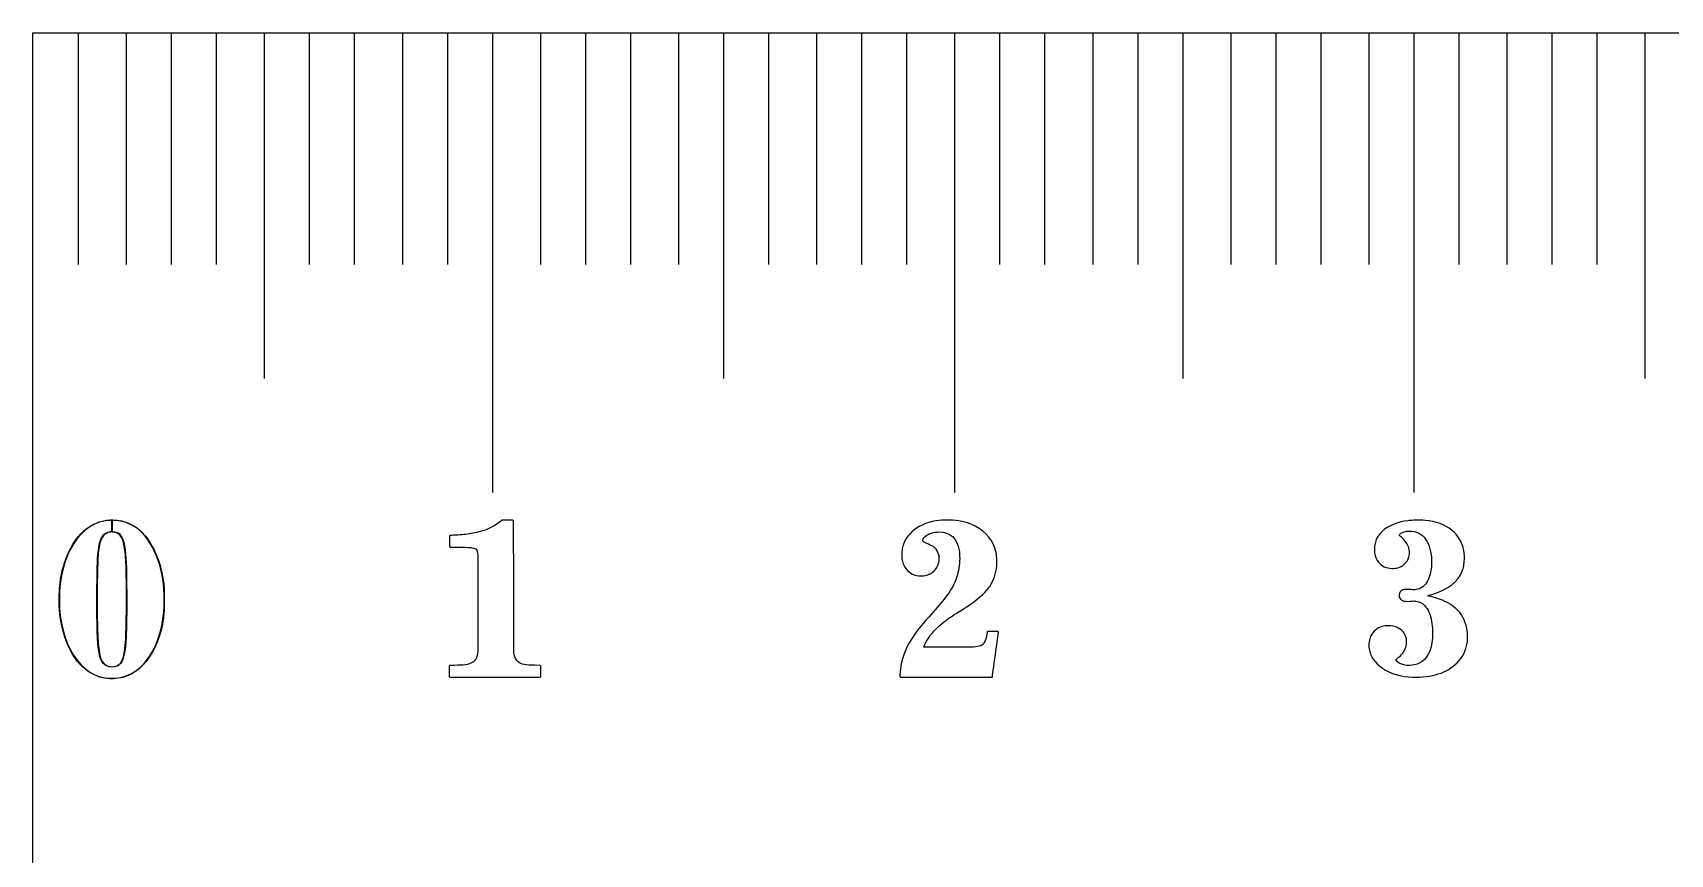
# Model space of a CAD drawing. Extents: x 0.09 to 7.29, y 6.89 to 11.9.
# Drawn here: x 0.092 to 1.493, y 11.193 to 11.895 of the extents above; entities that cross this region are included whole.
import ezdxf

# ---------------------------------------------------------------- set-up
doc = ezdxf.new("R2010")
doc.units = 0
doc.layers.add('Laag_1', color=7, linetype='CONTINUOUS')

msp = doc.modelspace()

# ---------------------------------------------------------------- linework, layer by layer
at = {"layer": 'Laag_1', "color": 1}
msp.add_lwpolyline([(0.092474, 10.428123), (0.092474, 11.895275), (7.245812, 11.895275), (7.245812, 10.428123)], close=True, dxfattribs=at)
at = {"layer": 'Laag_1', "color": 7}
for points in [[(0.131339, 11.894901), (0.131339, 11.697292)], [(0.1724, 11.894901), (0.1724, 11.697292)], [(0.210896, 11.894901), (0.210896, 11.697292)], [(0.249391, 11.894901), (0.249391, 11.697292)], [(0.290452, 11.894901), (0.290452, 11.599771)], [(0.328947, 11.894901), (0.328947, 11.697292)], [(0.367442, 11.894901), (0.367442, 11.697292)], [(0.408504, 11.894901), (0.408504, 11.697292)], [(0.446999, 11.894901), (0.446999, 11.697292)], [(0.485494, 11.894901), (0.485494, 11.50225)], [(0.526556, 11.894901), (0.526556, 11.697292)], [(0.56505, 11.894901), (0.56505, 11.697292)], [(0.603546, 11.894901), (0.603546, 11.697292)], [(0.644607, 11.894901), (0.644607, 11.697292)], [(0.683102, 11.894901), (0.683102, 11.599771)], [(0.721598, 11.894901), (0.721598, 11.697292)], [(0.762659, 11.894901), (0.762659, 11.697292)], [(0.801154, 11.894901), (0.801154, 11.697292)], [(0.839649, 11.894901), (0.839649, 11.697292)], [(0.880711, 11.894901), (0.880711, 11.50225)], [(0.919206, 11.894901), (0.919206, 11.697292)], [(0.957701, 11.894901), (0.957701, 11.697292)], [(0.998763, 11.894901), (0.998763, 11.697292)], [(1.037257, 11.894901), (1.037257, 11.697292)], [(1.075753, 11.894901), (1.075753, 11.599771)], [(1.116814, 11.894901), (1.116814, 11.697292)], [(1.155309, 11.894901), (1.155309, 11.697292)], [(1.193804, 11.894901), (1.193804, 11.697292)], [(1.234866, 11.894901), (1.234866, 11.697292)], [(1.273361, 11.894901), (1.273361, 11.50225)], [(1.311856, 11.894901), (1.311856, 11.697292)], [(1.352918, 11.894901), (1.352918, 11.697292)], [(1.391413, 11.894901), (1.391413, 11.697292)], [(1.429908, 11.894901), (1.429908, 11.697292)], [(1.47097, 11.894901), (1.47097, 11.599771)]]:
    msp.add_lwpolyline(points, dxfattribs=at)
at = {"layer": 'Laag_1', "color": 3}
for points in [[(0.154589, 11.478338), (0.15593, 11.478571), (0.160122, 11.478571), (0.164313, 11.478571), (0.165571, 11.478376)], [(0.160047, 11.468478), (0.158445, 11.468478), (0.157642, 11.468273)], [(0.158966, 11.468719), (0.159993, 11.468765), (0.159993, 11.47367), (0.159993, 11.478576), (0.158715, 11.478521)], [(0.160982, 11.47855), (0.160332, 11.47855), (0.160332, 11.473645), (0.160332, 11.468742), (0.160871, 11.468742)], [(0.503711, 11.422281), (0.503676, 11.477952), (0.503369, 11.478271), (0.503061, 11.47859), (0.498387, 11.478579), (0.493703, 11.478579), (0.492791, 11.47777)], [(0.449886, 11.465596), (0.448735, 11.465596), (0.448712, 11.460865), (0.448678, 11.456124), (0.44902, 11.455793), (0.449362, 11.455462), (0.45774, 11.455417)], [(0.204821, 11.420686), (0.20497, 11.419051), (0.20497, 11.410878), (0.20497, 11.402704), (0.204824, 11.401028)], [(1.266386, 11.419371), (1.264469, 11.419371), (1.263714, 11.418999)], [(0.915679, 11.363908), (0.918293, 11.382748), (0.917961, 11.383092), (0.917628, 11.383436), (0.913179, 11.383436), (0.90873, 11.383436), (0.908684, 11.383184)], [(0.874799, 11.370019), (0.854353, 11.370019), (0.854433, 11.370341)], [(1.258301, 11.358912), (1.258166, 11.359352), (1.25873, 11.359882)], [(0.158274, 11.343336), (0.159784, 11.343277), (0.157771, 11.343277)], [(0.162011, 11.34324), (0.159787, 11.343275), (0.16159, 11.343338)], [(0.452884, 11.354459), (0.449122, 11.354459), (0.448815, 11.35414), (0.448507, 11.353821), (0.448507, 11.349386), (0.448507, 11.344952), (0.448815, 11.344633), (0.449122, 11.344314), (0.487718, 11.344314), (0.526314, 11.344314), (0.526622, 11.344633), (0.52693, 11.344952), (0.52693, 11.349398), (0.52693, 11.353843), (0.526622, 11.35414), (0.526303, 11.354436), (0.521857, 11.354493)], [(0.83401, 11.346478), (0.83393, 11.34501), (0.834251, 11.344666), (0.834584, 11.344333), (0.873767, 11.344333), (0.912938, 11.344333), (0.913007, 11.344712)]]:
    msp.add_lwpolyline(points, dxfattribs=at)
for points in [[(0.869799, 11.478532)], [(1.273433, 11.478556)], [(0.155005, 11.343385)], [(0.162182, 11.353407)]]:
    msp.add_lwpolyline(points, close=True, dxfattribs=at)
for points in [[(0.158715, 11.478521), (0.133415, 11.47743), (0.115229, 11.449023), (0.115228, 11.410597)], [(0.121981, 11.448393), (0.129396, 11.465803), (0.140331, 11.475844), (0.154589, 11.478338)], [(0.157642, 11.468273), (0.150505, 11.466446), (0.148325, 11.459178), (0.147745, 11.435273)], [(0.150968, 11.462975), (0.152645, 11.46647), (0.155573, 11.468572), (0.158966, 11.468719)], [(0.172148, 11.441938), (0.17112, 11.462617), (0.16845, 11.468472), (0.160047, 11.468478)], [(0.160871, 11.468742), (0.16904, 11.468742), (0.171522, 11.462185), (0.17257, 11.43785)], [(0.188214, 11.465305), (0.181613, 11.473417), (0.171074, 11.478543), (0.160982, 11.47855)], [(0.165571, 11.478376), (0.174977, 11.476921), (0.182742, 11.472509), (0.188539, 11.465325)], [(0.492791, 11.47777), (0.485906, 11.471671), (0.475852, 11.467898), (0.46247, 11.466394)], [(0.852931, 11.474427), (0.846269, 11.471285), (0.840994, 11.466423), (0.83815, 11.460804)], [(0.869799, 11.478532), (0.862884, 11.477971), (0.857839, 11.476744), (0.852931, 11.474427)], [(0.855729, 11.464841), (0.858699, 11.467214), (0.86277, 11.468522), (0.867127, 11.468522)], [(0.867127, 11.468522), (0.876874, 11.46851), (0.882803, 11.463167), (0.884523, 11.452846)], [(0.878973, 11.478498), (0.877528, 11.478601), (0.870946, 11.478636), (0.869799, 11.478532)], [(0.898237, 11.473464), (0.892687, 11.476319), (0.886415, 11.477959), (0.878973, 11.478498)], [(0.916115, 11.450966), (0.914119, 11.460644), (0.907847, 11.468533), (0.898237, 11.473464)], [(1.24812, 11.470494), (1.246778, 11.469445), (1.244546, 11.467201), (1.243655, 11.465995)], [(1.26819, 11.478105), (1.25997, 11.477079), (1.253295, 11.474553), (1.24812, 11.470494)], [(1.26112, 11.465939), (1.261267, 11.46675), (1.263037, 11.467957), (1.264976, 11.468588)], [(1.264976, 11.468588), (1.267378, 11.469366), (1.270952, 11.469457), (1.273884, 11.468814)], [(1.273433, 11.478556), (1.270941, 11.478387), (1.269351, 11.478251), (1.26819, 11.478105)], [(1.28296, 11.478353), (1.281269, 11.478511), (1.274797, 11.478646), (1.273433, 11.478556)], [(1.273884, 11.468814), (1.275282, 11.468521), (1.27615, 11.468205), (1.277548, 11.467517)], [(1.277548, 11.467517), (1.28207, 11.465285), (1.285531, 11.460447), (1.287189, 11.454054)], [(1.305838, 11.469986), (1.299907, 11.474756), (1.292533, 11.477451), (1.28296, 11.478353)], [(1.31346, 11.460526), (1.311633, 11.464225), (1.30913, 11.467337), (1.305838, 11.469986)], [(0.147707, 11.441119), (0.148368, 11.45378), (0.149186, 11.459262), (0.150968, 11.462975)], [(0.204505, 11.400336), (0.20668, 11.426364), (0.200791, 11.44985), (0.188214, 11.465305)], [(0.188539, 11.465325), (0.197628, 11.454061), (0.203147, 11.43893), (0.204821, 11.420686)], [(0.46247, 11.466394), (0.458697, 11.465972), (0.452736, 11.465596), (0.449886, 11.465596)], [(0.45774, 11.455417), (0.464807, 11.455383), (0.466323, 11.455337), (0.467429, 11.455177)], [(0.467429, 11.455177), (0.469127, 11.454927), (0.470324, 11.454608), (0.471031, 11.454197)], [(0.471031, 11.454197), (0.471965, 11.453673), (0.472433, 11.452579), (0.472866, 11.449957)], [(0.83815, 11.460804), (0.836476, 11.45749), (0.835639, 11.454062), (0.83549, 11.450002)], [(0.853619, 11.460747), (0.853103, 11.461745), (0.853974, 11.463453), (0.855729, 11.464841)], [(0.854731, 11.459669), (0.854261, 11.459956), (0.853802, 11.460414), (0.853619, 11.460747)], [(0.858401, 11.457972), (0.856543, 11.458798), (0.854892, 11.459566), (0.854731, 11.459669)], [(0.862529, 11.455954), (0.862116, 11.456229), (0.860258, 11.457135), (0.858401, 11.457972)], [(0.86746, 11.444131), (0.867953, 11.449016), (0.866026, 11.453637), (0.862529, 11.455954)], [(1.239923, 11.457313), (1.239709, 11.45623), (1.239675, 11.455599), (1.239663, 11.453479)], [(1.239663, 11.453479), (1.239663, 11.451292), (1.239697, 11.450773), (1.239912, 11.449702)], [(1.243655, 11.465995), (1.241738, 11.463413), (1.240554, 11.460673), (1.239923, 11.457313)], [(1.262721, 11.463909), (1.261334, 11.465115), (1.26103, 11.465499), (1.26112, 11.465939)], [(1.269622, 11.449555), (1.270118, 11.454674), (1.267818, 11.459466), (1.262721, 11.463909)], [(1.287189, 11.454054), (1.2887, 11.448247), (1.288925, 11.440095), (1.287741, 11.434142)], [(1.315535, 11.455046), (1.315005, 11.457099), (1.314509, 11.458395), (1.31346, 11.460526)], [(1.316583, 11.445113), (1.316662, 11.449273), (1.316414, 11.451698), (1.315535, 11.455046)], [(0.115344, 11.420562), (0.116423, 11.431556), (0.118475, 11.440161), (0.121981, 11.448393)], [(0.147585, 11.384031), (0.14723, 11.392935), (0.147317, 11.433627), (0.147707, 11.441119)], [(0.172574, 11.409538), (0.172574, 11.428368), (0.17248, 11.435272), (0.172148, 11.441938)], [(0.472866, 11.449957), (0.473048, 11.448874), (0.473071, 11.445728), (0.473105, 11.408204)], [(0.83549, 11.450002), (0.835272, 11.443822), (0.836911, 11.439074), (0.840501, 11.435497)], [(0.863183, 11.435164), (0.865786, 11.437744), (0.867081, 11.440462), (0.86746, 11.444131)], [(0.885039, 11.445702), (0.885027, 11.439934), (0.884259, 11.435244), (0.882413, 11.429706)], [(0.884523, 11.452846), (0.884936, 11.450392), (0.885039, 11.448913), (0.885039, 11.445702)], [(0.912961, 11.425864), (0.915771, 11.431494), (0.91702, 11.437412), (0.916837, 11.444326)], [(0.916837, 11.444326), (0.916768, 11.447067), (0.916596, 11.448672), (0.916115, 11.450966)], [(1.239912, 11.449702), (1.240363, 11.447503), (1.241073, 11.445699), (1.242121, 11.444075)], [(1.242121, 11.444075), (1.244568, 11.440332), (1.2483, 11.438043), (1.252946, 11.437468)], [(1.258662, 11.437637), (1.261492, 11.438257), (1.263714, 11.439464), (1.265799, 11.441505)], [(1.265799, 11.441505), (1.268043, 11.443703), (1.269306, 11.446376), (1.269622, 11.449555)], [(1.314531, 11.43448), (1.315941, 11.43784), (1.316493, 11.440727), (1.316583, 11.445113)], [(0.147745, 11.435273), (0.147606, 11.429532), (0.147602, 11.390228), (0.147745, 11.386358)], [(0.17257, 11.43785), (0.172825, 11.431973), (0.172891, 11.395373), (0.172661, 11.38751)], [(0.840501, 11.435497), (0.842725, 11.433272), (0.845225, 11.43193), (0.848447, 11.431231)], [(0.848447, 11.431231), (0.85003, 11.430887), (0.853997, 11.430852), (0.855545, 11.431173)], [(0.855545, 11.431173), (0.858561, 11.431781), (0.861118, 11.433123), (0.863183, 11.435164)], [(0.882413, 11.429706), (0.880532, 11.424064), (0.878273, 11.41981), (0.874202, 11.414282)], [(0.900084, 11.411003), (0.906585, 11.416186), (0.91022, 11.420394), (0.912961, 11.425864)], [(1.252946, 11.437468), (1.254355, 11.437288), (1.25749, 11.437389), (1.258662, 11.437637)], [(1.287741, 11.434142), (1.286794, 11.429372), (1.284934, 11.425516), (1.282295, 11.422855)], [(1.289714, 11.415447), (1.302951, 11.419754), (1.310923, 11.425866), (1.314531, 11.43448)], [(0.115229, 11.402496), (0.115076, 11.404844), (0.115163, 11.418709), (0.115344, 11.420562)], [(0.50395, 11.365231), (0.503756, 11.36653), (0.503745, 11.36922), (0.503711, 11.422281)], [(0.874202, 11.414282), (0.870946, 11.409868), (0.867666, 11.4059), (0.862105, 11.39965)], [(1.261334, 11.416744), (1.259936, 11.414173), (1.260929, 11.411106), (1.263567, 11.409843)], [(1.263714, 11.418999), (1.262845, 11.41857), (1.261786, 11.417567), (1.261334, 11.416744)], [(1.270693, 11.419213), (1.269374, 11.419303), (1.267434, 11.419371), (1.266386, 11.419371)], [(1.276488, 11.419461), (1.275023, 11.419089), (1.273523, 11.419021), (1.270693, 11.419213)], [(1.282295, 11.422855), (1.280514, 11.421051), (1.2788, 11.420059), (1.276488, 11.419461)], [(1.285362, 11.413902), (1.284889, 11.413902), (1.285227, 11.414094), (1.286151, 11.414342)], [(1.287809, 11.41335), (1.286569, 11.413654), (1.285464, 11.413902), (1.285362, 11.413902)], [(1.286151, 11.414342), (1.286693, 11.414489), (1.288294, 11.414985), (1.289714, 11.415447)], [(1.318692, 11.385939), (1.316211, 11.399831), (1.306052, 11.408851), (1.287809, 11.41335)], [(0.115228, 11.410597), (0.115228, 11.372647), (0.13334, 11.344345), (0.158274, 11.343336)], [(0.139961, 11.349262), (0.126405, 11.358343), (0.116774, 11.379075), (0.115229, 11.402496)], [(0.16159, 11.343338), (0.184487, 11.344129), (0.201721, 11.367019), (0.204505, 11.400336)], [(0.162176, 11.353408), (0.170967, 11.355002), (0.172584, 11.363733), (0.172574, 11.409538)], [(0.204824, 11.401028), (0.204601, 11.398484), (0.204438, 11.396917), (0.204209, 11.395118)], [(0.473105, 11.408204), (0.473128, 11.378647), (0.473105, 11.367271), (0.473014, 11.366313)], [(0.862105, 11.39965), (0.85277, 11.389169), (0.849766, 11.385592), (0.846681, 11.381246)], [(0.8709, 11.391016), (0.874317, 11.393756), (0.876874, 11.395534), (0.881954, 11.398687)], [(0.881954, 11.398687), (0.891426, 11.404558), (0.895439, 11.407287), (0.900084, 11.411003)], [(1.263567, 11.409843), (1.264999, 11.409155), (1.266769, 11.40902), (1.270219, 11.409336)], [(1.270219, 11.409336), (1.272542, 11.40955), (1.273636, 11.40955), (1.275102, 11.409324)], [(1.275102, 11.409324), (1.278123, 11.408873), (1.280469, 11.40769), (1.282633, 11.405513)], [(1.282633, 11.405513), (1.285576, 11.402537), (1.287572, 11.397981), (1.288598, 11.39187)], [(0.152827, 11.356043), (0.149413, 11.36006), (0.148305, 11.365973), (0.147585, 11.384031)], [(0.147745, 11.386358), (0.14847, 11.366017), (0.149655, 11.359644), (0.15342, 11.355833)], [(0.204209, 11.395118), (0.200369, 11.364848), (0.18269, 11.343114), (0.162011, 11.34324)], [(0.172661, 11.38751), (0.172015, 11.365217), (0.170518, 11.357996), (0.165863, 11.354713)], [(0.857724, 11.3769), (0.860591, 11.381475), (0.865361, 11.386578), (0.8709, 11.391016)], [(1.246068, 11.387676), (1.242178, 11.386559), (1.238491, 11.383447), (1.236608, 11.379704)], [(1.25139, 11.388352), (1.248966, 11.388352), (1.247951, 11.388217), (1.246068, 11.387676)], [(1.258662, 11.387101), (1.256497, 11.387991), (1.2544, 11.388352), (1.25139, 11.388352)], [(1.266972, 11.377178), (1.26607, 11.381733), (1.263105, 11.385274), (1.258662, 11.387101)], [(1.289354, 11.384056), (1.289624, 11.378091), (1.28906, 11.372758), (1.287741, 11.36862)], [(1.288598, 11.39187), (1.289004, 11.389423), (1.289196, 11.387416), (1.289354, 11.384056)], [(1.319255, 11.37861), (1.319267, 11.382128), (1.319188, 11.383109), (1.318692, 11.385939)], [(0.846681, 11.381246), (0.838482, 11.369721), (0.834721, 11.359389), (0.83401, 11.346478)], [(0.854433, 11.370341), (0.854685, 11.371384), (0.856371, 11.374732), (0.857724, 11.3769)], [(0.896976, 11.370134), (0.89599, 11.370065), (0.886575, 11.370019), (0.874799, 11.370019)], [(0.906127, 11.373918), (0.904774, 11.371499), (0.902297, 11.370478), (0.896976, 11.370134)], [(0.908374, 11.381372), (0.907893, 11.378345), (0.907056, 11.375592), (0.906127, 11.373918)], [(0.908684, 11.383184), (0.908649, 11.383035), (0.908512, 11.38222), (0.908374, 11.381372)], [(1.236608, 11.379704), (1.235086, 11.376682), (1.234567, 11.372679), (1.235176, 11.368631)], [(1.260669, 11.361562), (1.264041, 11.364414), (1.266126, 11.367673), (1.266904, 11.371281)], [(1.266904, 11.371281), (1.267231, 11.372826), (1.267265, 11.375667), (1.266972, 11.377178)], [(1.310472, 11.356679), (1.315242, 11.361438), (1.317936, 11.366793), (1.318996, 11.373649)], [(1.318996, 11.373649), (1.319222, 11.375058), (1.319255, 11.375735), (1.319255, 11.37861)], [(0.165863, 11.354713), (0.161979, 11.351973), (0.155745, 11.352609), (0.152827, 11.356043)], [(0.15342, 11.355833), (0.155467, 11.353761), (0.158897, 11.352811), (0.162182, 11.353407)], [(0.468272, 11.356761), (0.465092, 11.35512), (0.460715, 11.354459), (0.452884, 11.354459)], [(0.473014, 11.366313), (0.472512, 11.36123), (0.470996, 11.358175), (0.468272, 11.356761)], [(0.507506, 11.357331), (0.505728, 11.358642), (0.504543, 11.361287), (0.50395, 11.365231)], [(0.512978, 11.3552), (0.510561, 11.35569), (0.508794, 11.356374), (0.507506, 11.357331)], [(0.913007, 11.344712), (0.91303, 11.344907), (0.914234, 11.353553), (0.915679, 11.363908)], [(1.235176, 11.368631), (1.236134, 11.36217), (1.239923, 11.356645), (1.246508, 11.352079)], [(1.265766, 11.35465), (1.262282, 11.355259), (1.258798, 11.357243), (1.258301, 11.358912)], [(1.25873, 11.359882), (1.259046, 11.360163), (1.259914, 11.360919), (1.260669, 11.361562)], [(1.272362, 11.344344), (1.288722, 11.343814), (1.301835, 11.348054), (1.310472, 11.356679)], [(1.287741, 11.36862), (1.285283, 11.360941), (1.28048, 11.356183), (1.273794, 11.35483)], [(0.155008, 11.34336), (0.149577, 11.344189), (0.144644, 11.346125), (0.139961, 11.349262)], [(0.157771, 11.343277), (0.15646, 11.343277), (0.155497, 11.343312), (0.155005, 11.343385)], [(0.521857, 11.354493), (0.517127, 11.35455), (0.515508, 11.354687), (0.512978, 11.3552)], [(1.246508, 11.352079), (1.253431, 11.347276), (1.262135, 11.344682), (1.272362, 11.344344)], [(1.273794, 11.35483), (1.271291, 11.354311), (1.2681, 11.354244), (1.265766, 11.35465)]]:
    msp.add_open_spline(points, degree=3, dxfattribs=at)

doc.saveas('drawing.dxf')
